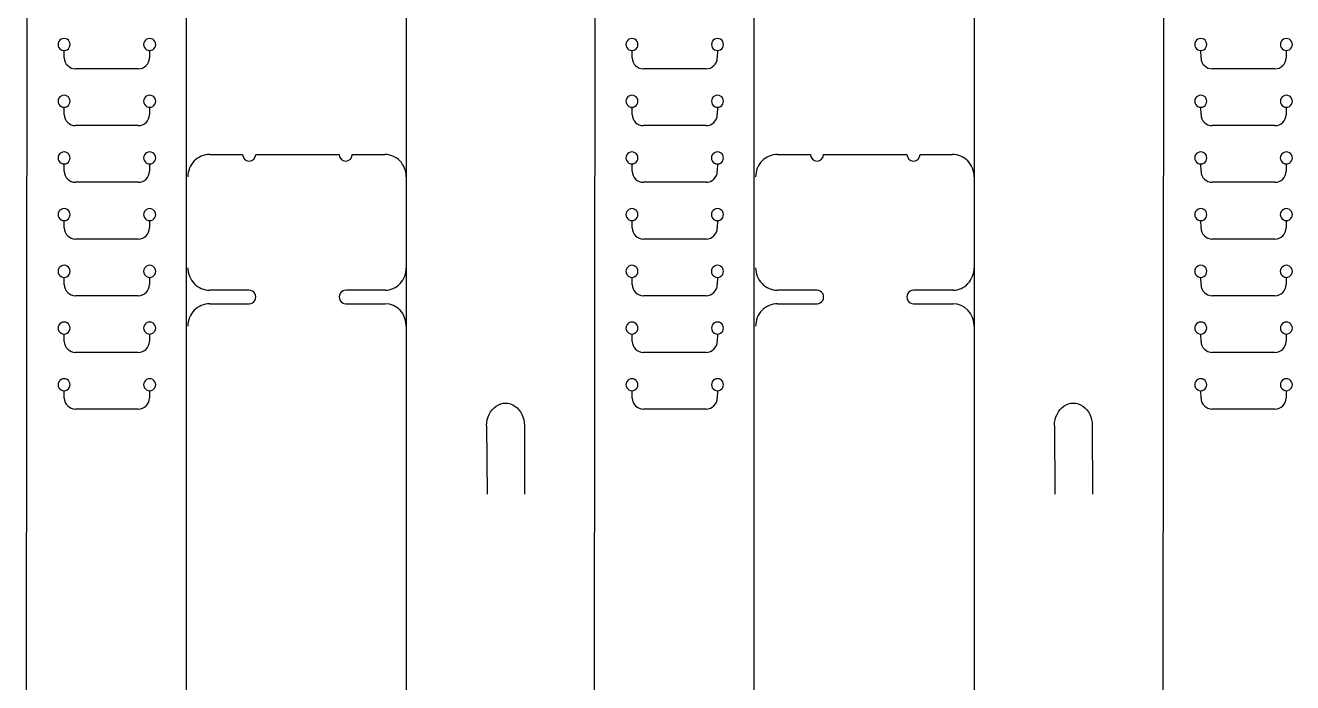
# Model space of a CAD drawing. Extents: x 9 to 642, y 361 to 1089.
# Drawn here: x 36.1 to 204.9, y 907.3 to 994.9 of the extents above; entities that cross this region are included whole.
import ezdxf

# ---------------------------------------------------------------- set-up
doc = ezdxf.new("R2010")
doc.units = 0
doc.layers.add('Layer_1', color=7, linetype='CONTINUOUS')

msp = doc.modelspace()

# ---------------------------------------------------------------- linework, layer by layer
at = {"layer": 'Layer_1', "color": 7}
for p, q in [((57.51322, 731.620413), (57.520099, 1071.235611)), ((133.170311, 731.620413), (133.17719, 1071.235611)), ((36.319989, 1070.334599), (36.055697, 751.059959)), ((111.97708, 1070.334599), (111.712788, 751.059959)), ((187.772802, 1070.334599), (187.50851, 751.059959)), ((86.809956, 1003.283468), (86.809956, 753.097225)), ((162.467047, 1003.283468), (162.467047, 753.097225)), ((60.620942, 977.722336), (65.004664, 977.722336)), ((66.758137, 977.722336), (77.863573, 977.722336)), ((79.616094, 977.723289), (83.934199, 977.723289)), ((136.278033, 977.722336), (140.661755, 977.722336)), ((142.415228, 977.722336), (153.520664, 977.722336)), ((155.273185, 977.723289), (159.59129, 977.723289)), ((65.881414, 959.619624), (60.620942, 959.619624)), ((84.000769, 959.619624), (78.740296, 959.619624)), ((141.538505, 959.619624), (136.278033, 959.619624)), ((159.65786, 959.619624), (154.397387, 959.619624)), ((60.620942, 957.819346), (65.881414, 957.819346)), ((78.740296, 957.819346), (84.000769, 957.819346)), ((136.278033, 957.819346), (141.538505, 957.819346)), ((154.397387, 957.819346), (159.65786, 957.819346))]:
    msp.add_line(p, q, dxfattribs=at)
at = {"layer": 'Layer_1', "color": 1}
for p, q in [((41.219993, 991.563008), (41.219993, 991.563008)), ((41.248065, 990.590717), (41.23272, 991.563114)), ((52.607316, 991.563114), (52.59197, 990.590717)), ((52.619989, 991.563008), (52.619989, 991.563008)), ((116.877084, 991.563008), (116.877084, 991.563008)), ((116.905156, 990.590717), (116.88981, 991.563114)), ((128.264407, 991.563114), (128.249061, 990.590717)), ((128.27708, 991.563008), (128.27708, 991.563008)), ((192.672806, 991.563008), (192.672806, 991.563008)), ((192.700878, 990.590717), (192.685532, 991.563114)), ((204.060129, 991.563114), (204.044783, 990.590717)), ((204.072802, 991.563008), (204.072802, 991.563008)), ((51.0921, 989.114474), (42.747883, 989.114474)), ((126.749191, 989.114474), (118.404973, 989.114474)), ((202.544913, 989.114474), (194.200695, 989.114474)), ((41.219993, 984.006032), (41.219993, 984.006032)), ((41.248065, 983.033741), (41.23272, 984.006138)), ((52.607316, 984.006138), (52.59197, 983.033741)), ((52.619989, 984.006032), (52.619989, 984.006032)), ((116.877084, 984.006032), (116.877084, 984.006032)), ((116.905156, 983.033741), (116.88981, 984.006138)), ((128.264407, 984.006138), (128.249061, 983.033741)), ((128.27708, 984.006032), (128.27708, 984.006032)), ((192.672806, 984.006032), (192.672806, 984.006032)), ((192.700878, 983.033741), (192.685532, 984.006138)), ((204.060129, 984.006138), (204.044783, 983.033741)), ((204.072802, 984.006032), (204.072802, 984.006032)), ((51.0921, 981.557498), (42.747883, 981.557498)), ((126.749191, 981.557498), (118.404973, 981.557498)), ((202.544913, 981.557498), (194.200695, 981.557498)), ((41.219993, 976.449055), (41.219993, 976.449055)), ((41.248065, 975.476765), (41.23272, 976.449161)), ((52.607316, 976.449161), (52.59197, 975.476765)), ((52.619989, 976.449055), (52.619989, 976.449055)), ((116.877084, 976.449055), (116.877084, 976.449055)), ((116.905156, 975.476765), (116.88981, 976.449161)), ((128.264407, 976.449161), (128.249061, 975.476765)), ((128.27708, 976.449055), (128.27708, 976.449055)), ((192.672806, 976.449055), (192.672806, 976.449055)), ((192.700878, 975.476765), (192.685532, 976.449161)), ((204.060129, 976.449161), (204.044783, 975.476765)), ((204.072802, 976.449055), (204.072802, 976.449055)), ((51.0921, 974.000522), (42.747883, 974.000522)), ((126.749191, 974.000522), (118.404973, 974.000522)), ((202.544913, 974.000522), (194.200695, 974.000522)), ((41.219993, 968.892079), (41.219993, 968.892079)), ((41.248065, 967.919788), (41.23272, 968.892185)), ((52.607316, 968.892185), (52.59197, 967.919788)), ((52.619989, 968.892079), (52.619989, 968.892079)), ((116.877084, 968.892079), (116.877084, 968.892079)), ((116.905156, 967.919788), (116.88981, 968.892185)), ((128.264407, 968.892185), (128.249061, 967.919788)), ((128.27708, 968.892079), (128.27708, 968.892079)), ((192.672806, 968.892079), (192.672806, 968.892079)), ((192.700878, 967.919788), (192.685532, 968.892185)), ((204.060129, 968.892185), (204.044783, 967.919788)), ((204.072802, 968.892079), (204.072802, 968.892079)), ((51.0921, 966.443546), (42.747883, 966.443546)), ((126.749191, 966.443546), (118.404973, 966.443546)), ((202.544913, 966.443546), (194.200695, 966.443546)), ((41.219993, 961.335103), (41.219993, 961.335103)), ((41.248065, 960.362786), (41.23272, 961.335182)), ((52.607316, 961.335182), (52.59197, 960.362786)), ((52.619989, 961.335103), (52.619989, 961.335103)), ((116.877084, 961.335103), (116.877084, 961.335103)), ((116.905156, 960.362786), (116.88981, 961.335182)), ((128.264407, 961.335182), (128.249061, 960.362786)), ((128.27708, 961.335103), (128.27708, 961.335103)), ((192.672806, 961.335103), (192.672806, 961.335103)), ((192.700878, 960.362786), (192.685532, 961.335182)), ((204.060129, 961.335182), (204.044783, 960.362786)), ((204.072802, 961.335103), (204.072802, 961.335103)), ((51.0921, 958.886569), (42.747883, 958.886569)), ((126.749191, 958.886569), (118.404973, 958.886569)), ((202.544913, 958.886569), (194.200695, 958.886569)), ((41.219993, 953.7781), (41.219993, 953.7781)), ((41.248065, 952.805809), (41.23272, 953.778206)), ((52.607316, 953.778206), (52.59197, 952.805809)), ((52.619989, 953.7781), (52.619989, 953.7781)), ((116.877084, 953.7781), (116.877084, 953.7781)), ((116.905156, 952.805809), (116.88981, 953.778206)), ((128.264407, 953.778206), (128.249061, 952.805809)), ((128.27708, 953.7781), (128.27708, 953.7781)), ((192.672806, 953.7781), (192.672806, 953.7781)), ((192.700878, 952.805809), (192.685532, 953.778206)), ((204.060129, 953.778206), (204.044783, 952.805809)), ((204.072802, 953.7781), (204.072802, 953.7781)), ((51.0921, 951.329593), (42.747883, 951.329593)), ((126.749191, 951.329593), (118.404973, 951.329593)), ((202.544913, 951.329593), (194.200695, 951.329593)), ((41.219993, 946.221124), (41.219993, 946.221124)), ((41.248065, 945.248833), (41.23272, 946.22123)), ((52.607316, 946.22123), (52.59197, 945.248833)), ((52.619989, 946.221124), (52.619989, 946.221124)), ((116.877084, 946.221124), (116.877084, 946.221124)), ((116.905156, 945.248833), (116.88981, 946.22123)), ((128.264407, 946.22123), (128.249061, 945.248833)), ((128.27708, 946.221124), (128.27708, 946.221124)), ((192.672806, 946.221124), (192.672806, 946.221124)), ((192.700878, 945.248833), (192.685532, 946.22123)), ((204.060129, 946.22123), (204.044783, 945.248833)), ((204.072802, 946.221124), (204.072802, 946.221124)), ((51.0921, 943.77259), (42.747883, 943.77259)), ((126.749191, 943.77259), (118.404973, 943.77259)), ((202.544913, 943.77259), (194.200695, 943.77259)), ((97.520474, 941.571178), (97.567226, 932.446466)), ((102.550177, 941.570781), (102.573725, 932.44546)), ((173.177565, 941.571178), (173.224317, 932.446466)), ((178.207268, 941.570781), (178.230816, 932.44546))]:
    msp.add_line(p, q, dxfattribs=at)
for points in [[(41.219993, 993.163023), (40.934178, 993.163023), (40.670074, 993.010542), (40.527166, 992.763019)], [(41.91282, 992.763019), (41.769912, 993.010542), (41.505808, 993.163023), (41.219993, 993.163023)], [(52.619989, 993.163023), (52.334174, 993.163023), (52.07007, 993.010542), (51.927163, 992.763019)], [(53.312816, 992.763019), (53.169909, 993.010542), (52.905804, 993.163023), (52.619989, 993.163023)], [(116.877084, 993.163023), (116.591269, 993.163023), (116.327165, 993.010542), (116.184257, 992.763019)], [(117.569911, 992.763019), (117.427003, 993.010542), (117.162899, 993.163023), (116.877084, 993.163023)], [(128.27708, 993.163023), (127.991265, 993.163023), (127.727161, 993.010542), (127.584254, 992.763019)], [(128.969907, 992.763019), (128.826999, 993.010542), (128.562895, 993.163023), (128.27708, 993.163023)], [(192.672806, 993.163023), (192.386991, 993.163023), (192.122887, 993.010542), (191.979979, 992.763019)], [(193.365633, 992.763019), (193.222725, 993.010542), (192.958621, 993.163023), (192.672806, 993.163023)], [(204.072802, 993.163023), (203.786987, 993.163023), (203.522883, 993.010542), (203.379975, 992.763019)], [(204.765629, 992.763019), (204.622721, 993.010542), (204.358617, 993.163023), (204.072802, 993.163023)], [(40.527166, 992.763019), (40.384259, 992.515496), (40.384259, 992.210535), (40.527166, 991.963012)], [(40.527166, 991.963012), (40.670074, 991.715488), (40.934178, 991.563008), (41.219993, 991.563008)], [(41.219993, 991.563008), (41.505808, 991.563008), (41.769912, 991.715488), (41.91282, 991.963012)], [(41.91282, 991.963012), (42.055727, 992.210535), (42.055727, 992.515496), (41.91282, 992.763019)], [(51.927163, 992.763019), (51.784255, 992.515496), (51.784255, 992.210535), (51.927163, 991.963012)], [(51.927163, 991.963012), (52.07007, 991.715488), (52.334174, 991.563008), (52.619989, 991.563008)], [(52.619989, 991.563008), (52.905804, 991.563008), (53.169909, 991.715488), (53.312816, 991.963012)], [(53.312816, 991.963012), (53.455724, 992.210535), (53.455724, 992.515496), (53.312816, 992.763019)], [(116.184257, 992.763019), (116.04135, 992.515496), (116.04135, 992.210535), (116.184257, 991.963012)], [(116.184257, 991.963012), (116.327165, 991.715488), (116.591269, 991.563008), (116.877084, 991.563008)], [(116.877084, 991.563008), (117.162899, 991.563008), (117.427003, 991.715488), (117.569911, 991.963012)], [(117.569911, 991.963012), (117.712818, 992.210535), (117.712818, 992.515496), (117.569911, 992.763019)], [(127.584254, 992.763019), (127.441346, 992.515496), (127.441346, 992.210535), (127.584254, 991.963012)], [(127.584254, 991.963012), (127.727161, 991.715488), (127.991265, 991.563008), (128.27708, 991.563008)], [(128.27708, 991.563008), (128.562895, 991.563008), (128.826999, 991.715488), (128.969907, 991.963012)], [(128.969907, 991.963012), (129.112815, 992.210535), (129.112815, 992.515496), (128.969907, 992.763019)], [(191.979979, 992.763019), (191.837072, 992.515496), (191.837072, 992.210535), (191.979979, 991.963012)], [(191.979979, 991.963012), (192.122887, 991.715488), (192.386991, 991.563008), (192.672806, 991.563008)], [(192.672806, 991.563008), (192.958621, 991.563008), (193.222725, 991.715488), (193.365633, 991.963012)], [(193.365633, 991.963012), (193.50854, 992.210535), (193.50854, 992.515496), (193.365633, 992.763019)], [(203.379975, 992.763019), (203.237068, 992.515496), (203.237068, 992.210535), (203.379975, 991.963012)], [(203.379975, 991.963012), (203.522883, 991.715488), (203.786987, 991.563008), (204.072802, 991.563008)], [(204.072802, 991.563008), (204.358617, 991.563008), (204.622721, 991.715488), (204.765629, 991.963012)], [(204.765629, 991.963012), (204.908536, 992.210535), (204.908536, 992.515496), (204.765629, 992.763019)], [(41.248065, 990.590717), (41.261039, 989.771654), (41.928716, 989.114471), (42.747883, 989.114474)], [(51.0921, 989.114474), (51.911266, 989.114471), (52.578943, 989.771654), (52.591917, 990.590717)], [(116.905156, 990.590717), (116.91813, 989.771654), (117.585807, 989.114471), (118.404973, 989.114474)], [(126.749191, 989.114474), (127.568357, 989.114471), (128.236034, 989.771654), (128.249008, 990.590717)], [(192.700878, 990.590717), (192.713852, 989.771654), (193.381529, 989.114471), (194.200695, 989.114474)], [(202.544913, 989.114474), (203.364079, 989.114471), (204.031756, 989.771654), (204.04473, 990.590717)], [(40.527166, 985.206043), (40.384259, 984.95852), (40.384259, 984.653559), (40.527166, 984.406035)], [(41.219993, 985.606046), (40.934178, 985.606046), (40.670074, 985.453566), (40.527166, 985.206043)], [(41.91282, 985.206043), (41.769912, 985.453566), (41.505808, 985.606046), (41.219993, 985.606046)], [(41.91282, 984.406035), (42.055727, 984.653559), (42.055727, 984.95852), (41.91282, 985.206043)], [(51.927163, 985.206043), (51.784255, 984.95852), (51.784255, 984.653559), (51.927163, 984.406035)], [(52.619989, 985.606046), (52.334174, 985.606046), (52.07007, 985.453566), (51.927163, 985.206043)], [(53.312816, 985.206043), (53.169909, 985.453566), (52.905804, 985.606046), (52.619989, 985.606046)], [(53.312816, 984.406035), (53.455724, 984.653559), (53.455724, 984.95852), (53.312816, 985.206043)], [(116.184257, 985.206043), (116.04135, 984.95852), (116.04135, 984.653559), (116.184257, 984.406035)], [(116.877084, 985.606046), (116.591269, 985.606046), (116.327165, 985.453566), (116.184257, 985.206043)], [(117.569911, 985.206043), (117.427003, 985.453566), (117.162899, 985.606046), (116.877084, 985.606046)], [(117.569911, 984.406035), (117.712818, 984.653559), (117.712818, 984.95852), (117.569911, 985.206043)], [(127.584254, 985.206043), (127.441346, 984.95852), (127.441346, 984.653559), (127.584254, 984.406035)], [(128.27708, 985.606046), (127.991265, 985.606046), (127.727161, 985.453566), (127.584254, 985.206043)], [(128.969907, 985.206043), (128.826999, 985.453566), (128.562895, 985.606046), (128.27708, 985.606046)], [(128.969907, 984.406035), (129.112815, 984.653559), (129.112815, 984.95852), (128.969907, 985.206043)], [(191.979979, 985.206043), (191.837072, 984.95852), (191.837072, 984.653559), (191.979979, 984.406035)], [(192.672806, 985.606046), (192.386991, 985.606046), (192.122887, 985.453566), (191.979979, 985.206043)], [(193.365633, 985.206043), (193.222725, 985.453566), (192.958621, 985.606046), (192.672806, 985.606046)], [(193.365633, 984.406035), (193.50854, 984.653559), (193.50854, 984.95852), (193.365633, 985.206043)], [(203.379975, 985.206043), (203.237068, 984.95852), (203.237068, 984.653559), (203.379975, 984.406035)], [(204.072802, 985.606046), (203.786987, 985.606046), (203.522883, 985.453566), (203.379975, 985.206043)], [(204.765629, 985.206043), (204.622721, 985.453566), (204.358617, 985.606046), (204.072802, 985.606046)], [(204.765629, 984.406035), (204.908536, 984.653559), (204.908536, 984.95852), (204.765629, 985.206043)], [(40.527166, 984.406035), (40.670074, 984.158512), (40.934178, 984.006032), (41.219993, 984.006032)], [(41.219993, 984.006032), (41.505808, 984.006032), (41.769912, 984.158512), (41.91282, 984.406035)], [(41.248065, 983.033741), (41.261039, 982.214677), (41.928716, 981.557495), (42.747883, 981.557498)], [(51.0921, 981.557498), (51.911266, 981.557495), (52.578943, 982.214677), (52.591917, 983.033741)], [(51.927163, 984.406035), (52.07007, 984.158512), (52.334174, 984.006032), (52.619989, 984.006032)], [(52.619989, 984.006032), (52.905804, 984.006032), (53.169909, 984.158512), (53.312816, 984.406035)], [(116.184257, 984.406035), (116.327165, 984.158512), (116.591269, 984.006032), (116.877084, 984.006032)], [(116.877084, 984.006032), (117.162899, 984.006032), (117.427003, 984.158512), (117.569911, 984.406035)], [(116.905156, 983.033741), (116.91813, 982.214677), (117.585807, 981.557495), (118.404973, 981.557498)], [(126.749191, 981.557498), (127.568357, 981.557495), (128.236034, 982.214677), (128.249008, 983.033741)], [(127.584254, 984.406035), (127.727161, 984.158512), (127.991265, 984.006032), (128.27708, 984.006032)], [(128.27708, 984.006032), (128.562895, 984.006032), (128.826999, 984.158512), (128.969907, 984.406035)], [(191.979979, 984.406035), (192.122887, 984.158512), (192.386991, 984.006032), (192.672806, 984.006032)], [(192.672806, 984.006032), (192.958621, 984.006032), (193.222725, 984.158512), (193.365633, 984.406035)], [(192.700878, 983.033741), (192.713852, 982.214677), (193.381529, 981.557495), (194.200695, 981.557498)], [(202.544913, 981.557498), (203.364079, 981.557495), (204.031756, 982.214677), (204.04473, 983.033741)], [(203.379975, 984.406035), (203.522883, 984.158512), (203.786987, 984.006032), (204.072802, 984.006032)], [(204.072802, 984.006032), (204.358617, 984.006032), (204.622721, 984.158512), (204.765629, 984.406035)], [(41.219993, 978.049044), (40.933408, 978.050209), (40.668092, 977.897987), (40.524462, 977.649989)], [(41.915524, 977.649989), (41.771894, 977.897987), (41.506578, 978.050209), (41.219993, 978.049044)], [(52.619989, 978.049044), (52.333404, 978.050209), (52.068088, 977.897987), (51.924458, 977.649989)], [(53.315521, 977.649989), (53.171891, 977.897987), (52.906575, 978.050209), (52.619989, 978.049044)], [(116.877084, 978.049044), (116.590499, 978.050209), (116.325183, 977.897987), (116.181553, 977.649989)], [(117.572615, 977.649989), (117.428985, 977.897987), (117.163669, 978.050209), (116.877084, 978.049044)], [(128.27708, 978.049044), (127.990495, 978.050209), (127.725179, 977.897987), (127.581549, 977.649989)], [(128.972612, 977.649989), (128.828981, 977.897987), (128.563666, 978.050209), (128.27708, 978.049044)], [(192.672806, 978.049044), (192.386221, 978.050209), (192.120905, 977.897987), (191.977275, 977.649989)], [(193.368337, 977.649989), (193.224707, 977.897987), (192.959391, 978.050209), (192.672806, 978.049044)], [(204.072802, 978.049044), (203.786217, 978.050209), (203.520901, 977.897987), (203.377271, 977.649989)], [(204.768334, 977.649989), (204.624703, 977.897987), (204.359388, 978.050209), (204.072802, 978.049044)], [(40.524462, 977.649989), (40.380832, 977.401991), (40.380832, 977.096108), (40.524462, 976.84811)], [(40.524462, 976.84811), (40.668092, 976.600113), (40.933408, 976.44789), (41.219993, 976.449055)], [(41.219993, 976.449055), (41.506578, 976.44789), (41.771894, 976.600113), (41.915524, 976.84811)], [(41.915524, 976.84811), (42.059155, 977.096108), (42.059155, 977.401991), (41.915524, 977.649989)], [(51.924458, 977.649989), (51.780828, 977.401991), (51.780828, 977.096108), (51.924458, 976.84811)], [(51.924458, 976.84811), (52.068088, 976.600113), (52.333404, 976.44789), (52.619989, 976.449055)], [(52.619989, 976.449055), (52.906575, 976.44789), (53.171891, 976.600113), (53.315521, 976.84811)], [(53.315521, 976.84811), (53.459151, 977.096108), (53.459151, 977.401991), (53.315521, 977.649989)], [(116.181553, 977.649989), (116.037922, 977.401991), (116.037922, 977.096108), (116.181553, 976.84811)], [(116.181553, 976.84811), (116.325183, 976.600113), (116.590499, 976.44789), (116.877084, 976.449055)], [(116.877084, 976.449055), (117.163669, 976.44789), (117.428985, 976.600113), (117.572615, 976.84811)], [(117.572615, 976.84811), (117.716246, 977.096108), (117.716246, 977.401991), (117.572615, 977.649989)], [(127.581549, 977.649989), (127.437919, 977.401991), (127.437919, 977.096108), (127.581549, 976.84811)], [(127.581549, 976.84811), (127.725179, 976.600113), (127.990495, 976.44789), (128.27708, 976.449055)], [(128.27708, 976.449055), (128.563666, 976.44789), (128.828981, 976.600113), (128.972612, 976.84811)], [(128.972612, 976.84811), (129.116242, 977.096108), (129.116242, 977.401991), (128.972612, 977.649989)], [(191.977275, 977.649989), (191.833644, 977.401991), (191.833644, 977.096108), (191.977275, 976.84811)], [(191.977275, 976.84811), (192.120905, 976.600113), (192.386221, 976.44789), (192.672806, 976.449055)], [(192.672806, 976.449055), (192.959391, 976.44789), (193.224707, 976.600113), (193.368337, 976.84811)], [(193.368337, 976.84811), (193.511967, 977.096108), (193.511967, 977.401991), (193.368337, 977.649989)], [(203.377271, 977.649989), (203.233641, 977.401991), (203.233641, 977.096108), (203.377271, 976.84811)], [(203.377271, 976.84811), (203.520901, 976.600113), (203.786217, 976.44789), (204.072802, 976.449055)], [(204.072802, 976.449055), (204.359388, 976.44789), (204.624703, 976.600113), (204.768334, 976.84811)], [(204.768334, 976.84811), (204.911964, 977.096108), (204.911964, 977.401991), (204.768334, 977.649989)], [(41.248065, 975.476765), (41.261039, 974.657701), (41.928716, 974.000519), (42.747883, 974.000522)], [(51.0921, 974.000522), (51.911266, 974.000519), (52.578943, 974.657701), (52.591917, 975.476765)], [(116.905156, 975.476765), (116.91813, 974.657701), (117.585807, 974.000519), (118.404973, 974.000522)], [(126.749191, 974.000522), (127.568357, 974.000519), (128.236034, 974.657701), (128.249008, 975.476765)], [(192.700878, 975.476765), (192.713852, 974.657701), (193.381529, 974.000519), (194.200695, 974.000522)], [(202.544913, 974.000522), (203.364079, 974.000519), (204.031756, 974.657701), (204.04473, 975.476765)], [(40.52463, 970.092954), (40.381045, 969.844986), (40.381045, 969.539161), (40.52463, 969.291193)], [(41.219993, 970.492068), (40.933456, 970.493161), (40.668215, 970.340922), (40.52463, 970.092954)], [(40.52463, 969.291193), (40.668215, 969.043225), (40.933456, 968.890986), (41.219993, 968.892079)], [(41.915356, 970.092954), (41.771771, 970.340922), (41.50653, 970.493161), (41.219993, 970.492068)], [(41.219993, 968.892079), (41.50653, 968.890986), (41.771771, 969.043225), (41.915356, 969.291193)], [(41.915356, 969.291193), (42.058941, 969.539161), (42.058941, 969.844986), (41.915356, 970.092954)], [(51.924626, 970.092954), (51.781041, 969.844986), (51.781041, 969.539161), (51.924626, 969.291193)], [(52.619989, 970.492068), (52.333452, 970.493161), (52.068212, 970.340922), (51.924626, 970.092954)], [(51.924626, 969.291193), (52.068212, 969.043225), (52.333452, 968.890986), (52.619989, 968.892079)], [(53.315352, 970.092954), (53.171767, 970.340922), (52.906527, 970.493161), (52.619989, 970.492068)], [(52.619989, 968.892079), (52.906527, 968.890986), (53.171767, 969.043225), (53.315352, 969.291193)], [(53.315352, 969.291193), (53.458937, 969.539161), (53.458937, 969.844986), (53.315352, 970.092954)], [(116.181721, 970.092954), (116.038136, 969.844986), (116.038136, 969.539161), (116.181721, 969.291193)], [(116.877084, 970.492068), (116.590547, 970.493161), (116.325306, 970.340922), (116.181721, 970.092954)], [(116.181721, 969.291193), (116.325306, 969.043225), (116.590547, 968.890986), (116.877084, 968.892079)], [(117.572447, 970.092954), (117.428862, 970.340922), (117.163621, 970.493161), (116.877084, 970.492068)], [(116.877084, 968.892079), (117.163621, 968.890986), (117.428862, 969.043225), (117.572447, 969.291193)], [(117.572447, 969.291193), (117.716032, 969.539161), (117.716032, 969.844986), (117.572447, 970.092954)], [(127.581717, 970.092954), (127.438132, 969.844986), (127.438132, 969.539161), (127.581717, 969.291193)], [(128.27708, 970.492068), (127.990543, 970.493161), (127.725303, 970.340922), (127.581717, 970.092954)], [(127.581717, 969.291193), (127.725303, 969.043225), (127.990543, 968.890986), (128.27708, 968.892079)], [(128.972443, 970.092954), (128.828858, 970.340922), (128.563618, 970.493161), (128.27708, 970.492068)], [(128.27708, 968.892079), (128.563618, 968.890986), (128.828858, 969.043225), (128.972443, 969.291193)], [(128.972443, 969.291193), (129.116028, 969.539161), (129.116028, 969.844986), (128.972443, 970.092954)], [(191.977443, 970.092954), (191.833858, 969.844986), (191.833858, 969.539161), (191.977443, 969.291193)], [(192.672806, 970.492068), (192.386269, 970.493161), (192.121028, 970.340922), (191.977443, 970.092954)], [(191.977443, 969.291193), (192.121028, 969.043225), (192.386269, 968.890986), (192.672806, 968.892079)], [(193.368169, 970.092954), (193.224584, 970.340922), (192.959343, 970.493161), (192.672806, 970.492068)], [(192.672806, 968.892079), (192.959343, 968.890986), (193.224584, 969.043225), (193.368169, 969.291193)], [(193.368169, 969.291193), (193.511754, 969.539161), (193.511754, 969.844986), (193.368169, 970.092954)], [(203.377439, 970.092954), (203.233854, 969.844986), (203.233854, 969.539161), (203.377439, 969.291193)], [(204.072802, 970.492068), (203.786265, 970.493161), (203.521024, 970.340922), (203.377439, 970.092954)], [(203.377439, 969.291193), (203.521024, 969.043225), (203.786265, 968.890986), (204.072802, 968.892079)], [(204.768165, 970.092954), (204.62458, 970.340922), (204.35934, 970.493161), (204.072802, 970.492068)], [(204.072802, 968.892079), (204.35934, 968.890986), (204.62458, 969.043225), (204.768165, 969.291193)], [(204.768165, 969.291193), (204.91175, 969.539161), (204.91175, 969.844986), (204.768165, 970.092954)], [(41.248065, 967.919788), (41.261039, 967.100725), (41.928716, 966.443543), (42.747883, 966.443546)], [(51.0921, 966.443546), (51.911266, 966.443543), (52.578943, 967.100725), (52.591917, 967.919788)], [(116.905156, 967.919788), (116.91813, 967.100725), (117.585807, 966.443543), (118.404973, 966.443546)], [(126.749191, 966.443546), (127.568357, 966.443543), (128.236034, 967.100725), (128.249008, 967.919788)], [(192.700878, 967.919788), (192.713852, 967.100725), (193.381529, 966.443543), (194.200695, 966.443546)], [(202.544913, 966.443546), (203.364079, 966.443543), (204.031756, 967.100725), (204.04473, 967.919788)], [(40.52463, 962.535978), (40.381045, 962.28801), (40.381045, 961.982185), (40.52463, 961.734216)], [(41.219993, 962.935091), (40.933456, 962.936184), (40.668215, 962.783946), (40.52463, 962.535978)], [(41.915356, 962.535978), (41.771771, 962.783946), (41.50653, 962.936184), (41.219993, 962.935091)], [(41.915356, 961.734216), (42.058941, 961.982185), (42.058941, 962.28801), (41.915356, 962.535978)], [(51.924626, 962.535978), (51.781041, 962.28801), (51.781041, 961.982185), (51.924626, 961.734216)], [(52.619989, 962.935091), (52.333452, 962.936184), (52.068212, 962.783946), (51.924626, 962.535978)], [(53.315352, 962.535978), (53.171767, 962.783946), (52.906527, 962.936184), (52.619989, 962.935091)], [(53.315352, 961.734216), (53.458937, 961.982185), (53.458937, 962.28801), (53.315352, 962.535978)], [(116.181721, 962.535978), (116.038136, 962.28801), (116.038136, 961.982185), (116.181721, 961.734216)], [(116.877084, 962.935091), (116.590547, 962.936184), (116.325306, 962.783946), (116.181721, 962.535978)], [(117.572447, 962.535978), (117.428862, 962.783946), (117.163621, 962.936184), (116.877084, 962.935091)], [(117.572447, 961.734216), (117.716032, 961.982185), (117.716032, 962.28801), (117.572447, 962.535978)], [(127.581717, 962.535978), (127.438132, 962.28801), (127.438132, 961.982185), (127.581717, 961.734216)], [(128.27708, 962.935091), (127.990543, 962.936184), (127.725303, 962.783946), (127.581717, 962.535978)], [(128.972443, 962.535978), (128.828858, 962.783946), (128.563618, 962.936184), (128.27708, 962.935091)], [(128.972443, 961.734216), (129.116028, 961.982185), (129.116028, 962.28801), (128.972443, 962.535978)], [(191.977443, 962.535978), (191.833858, 962.28801), (191.833858, 961.982185), (191.977443, 961.734216)], [(192.672806, 962.935091), (192.386269, 962.936184), (192.121028, 962.783946), (191.977443, 962.535978)], [(193.368169, 962.535978), (193.224584, 962.783946), (192.959343, 962.936184), (192.672806, 962.935091)], [(193.368169, 961.734216), (193.511754, 961.982185), (193.511754, 962.28801), (193.368169, 962.535978)], [(203.377439, 962.535978), (203.233854, 962.28801), (203.233854, 961.982185), (203.377439, 961.734216)], [(204.072802, 962.935091), (203.786265, 962.936184), (203.521024, 962.783946), (203.377439, 962.535978)], [(204.768165, 962.535978), (204.62458, 962.783946), (204.35934, 962.936184), (204.072802, 962.935091)], [(204.768165, 961.734216), (204.91175, 961.982185), (204.91175, 962.28801), (204.768165, 962.535978)], [(40.52463, 961.734216), (40.668215, 961.486248), (40.933456, 961.33401), (41.219993, 961.335103)], [(41.219993, 961.335103), (41.50653, 961.33401), (41.771771, 961.486248), (41.915356, 961.734216)], [(51.924626, 961.734216), (52.068212, 961.486248), (52.333452, 961.33401), (52.619989, 961.335103)], [(52.619989, 961.335103), (52.906527, 961.33401), (53.171767, 961.486248), (53.315352, 961.734216)], [(116.181721, 961.734216), (116.325306, 961.486248), (116.590547, 961.33401), (116.877084, 961.335103)], [(116.877084, 961.335103), (117.163621, 961.33401), (117.428862, 961.486248), (117.572447, 961.734216)], [(127.581717, 961.734216), (127.725303, 961.486248), (127.990543, 961.33401), (128.27708, 961.335103)], [(128.27708, 961.335103), (128.563618, 961.33401), (128.828858, 961.486248), (128.972443, 961.734216)], [(191.977443, 961.734216), (192.121028, 961.486248), (192.386269, 961.33401), (192.672806, 961.335103)], [(192.672806, 961.335103), (192.959343, 961.33401), (193.224584, 961.486248), (193.368169, 961.734216)], [(203.377439, 961.734216), (203.521024, 961.486248), (203.786265, 961.33401), (204.072802, 961.335103)], [(204.072802, 961.335103), (204.35934, 961.33401), (204.62458, 961.486248), (204.768165, 961.734216)], [(41.248065, 960.362786), (41.261054, 959.543733), (41.928726, 958.886566), (42.747883, 958.886569)], [(51.0921, 958.886569), (51.911256, 958.886566), (52.578929, 959.543733), (52.591917, 960.362786)], [(116.905156, 960.362786), (116.918145, 959.543733), (117.585817, 958.886566), (118.404973, 958.886569)], [(126.749191, 958.886569), (127.568347, 958.886566), (128.23602, 959.543733), (128.249008, 960.362786)], [(192.700878, 960.362786), (192.713867, 959.543733), (193.381539, 958.886566), (194.200695, 958.886569)], [(202.544913, 958.886569), (203.364069, 958.886566), (204.031742, 959.543733), (204.04473, 960.362786)], [(40.527166, 954.978111), (40.384259, 954.730588), (40.384259, 954.425627), (40.527166, 954.178104)], [(41.219993, 955.378115), (40.934178, 955.378115), (40.670074, 955.225634), (40.527166, 954.978111)], [(40.527166, 954.178104), (40.670074, 953.930581), (40.934178, 953.7781), (41.219993, 953.7781)], [(41.91282, 954.978111), (41.769912, 955.225634), (41.505808, 955.378115), (41.219993, 955.378115)], [(41.219993, 953.7781), (41.505808, 953.7781), (41.769912, 953.930581), (41.91282, 954.178104)], [(41.91282, 954.178104), (42.055727, 954.425627), (42.055727, 954.730588), (41.91282, 954.978111)], [(51.927163, 954.978111), (51.784255, 954.730588), (51.784255, 954.425627), (51.927163, 954.178104)], [(52.619989, 955.378115), (52.334174, 955.378115), (52.07007, 955.225634), (51.927163, 954.978111)], [(51.927163, 954.178104), (52.07007, 953.930581), (52.334174, 953.7781), (52.619989, 953.7781)], [(53.312816, 954.978111), (53.169909, 955.225634), (52.905804, 955.378115), (52.619989, 955.378115)], [(52.619989, 953.7781), (52.905804, 953.7781), (53.169909, 953.930581), (53.312816, 954.178104)], [(53.312816, 954.178104), (53.455724, 954.425627), (53.455724, 954.730588), (53.312816, 954.978111)], [(116.184257, 954.978111), (116.04135, 954.730588), (116.04135, 954.425627), (116.184257, 954.178104)], [(116.877084, 955.378115), (116.591269, 955.378115), (116.327165, 955.225634), (116.184257, 954.978111)], [(116.184257, 954.178104), (116.327165, 953.930581), (116.591269, 953.7781), (116.877084, 953.7781)], [(117.569911, 954.978111), (117.427003, 955.225634), (117.162899, 955.378115), (116.877084, 955.378115)], [(116.877084, 953.7781), (117.162899, 953.7781), (117.427003, 953.930581), (117.569911, 954.178104)], [(117.569911, 954.178104), (117.712818, 954.425627), (117.712818, 954.730588), (117.569911, 954.978111)], [(127.584254, 954.978111), (127.441346, 954.730588), (127.441346, 954.425627), (127.584254, 954.178104)], [(128.27708, 955.378115), (127.991265, 955.378115), (127.727161, 955.225634), (127.584254, 954.978111)], [(127.584254, 954.178104), (127.727161, 953.930581), (127.991265, 953.7781), (128.27708, 953.7781)], [(128.969907, 954.978111), (128.826999, 955.225634), (128.562895, 955.378115), (128.27708, 955.378115)], [(128.27708, 953.7781), (128.562895, 953.7781), (128.826999, 953.930581), (128.969907, 954.178104)], [(128.969907, 954.178104), (129.112815, 954.425627), (129.112815, 954.730588), (128.969907, 954.978111)], [(191.979979, 954.978111), (191.837072, 954.730588), (191.837072, 954.425627), (191.979979, 954.178104)], [(192.672806, 955.378115), (192.386991, 955.378115), (192.122887, 955.225634), (191.979979, 954.978111)], [(191.979979, 954.178104), (192.122887, 953.930581), (192.386991, 953.7781), (192.672806, 953.7781)], [(193.365633, 954.978111), (193.222725, 955.225634), (192.958621, 955.378115), (192.672806, 955.378115)], [(192.672806, 953.7781), (192.958621, 953.7781), (193.222725, 953.930581), (193.365633, 954.178104)], [(193.365633, 954.178104), (193.50854, 954.425627), (193.50854, 954.730588), (193.365633, 954.978111)], [(203.379975, 954.978111), (203.237068, 954.730588), (203.237068, 954.425627), (203.379975, 954.178104)], [(204.072802, 955.378115), (203.786987, 955.378115), (203.522883, 955.225634), (203.379975, 954.978111)], [(203.379975, 954.178104), (203.522883, 953.930581), (203.786987, 953.7781), (204.072802, 953.7781)], [(204.765629, 954.978111), (204.622721, 955.225634), (204.358617, 955.378115), (204.072802, 955.378115)], [(204.072802, 953.7781), (204.358617, 953.7781), (204.622721, 953.930581), (204.765629, 954.178104)], [(204.765629, 954.178104), (204.908536, 954.425627), (204.908536, 954.730588), (204.765629, 954.978111)], [(41.248065, 952.805809), (41.261054, 951.986756), (41.928726, 951.32959), (42.747883, 951.329593)], [(51.0921, 951.329593), (51.911256, 951.32959), (52.578929, 951.986756), (52.591917, 952.805809)], [(116.905156, 952.805809), (116.918145, 951.986756), (117.585817, 951.32959), (118.404973, 951.329593)], [(126.749191, 951.329593), (127.568347, 951.32959), (128.23602, 951.986756), (128.249008, 952.805809)], [(192.700878, 952.805809), (192.713867, 951.986756), (193.381539, 951.32959), (194.200695, 951.329593)], [(202.544913, 951.329593), (203.364069, 951.32959), (204.031742, 951.986756), (204.04473, 952.805809)], [(40.527166, 947.421135), (40.384259, 947.173612), (40.384259, 946.868651), (40.527166, 946.621128)], [(41.219993, 947.821139), (40.934178, 947.821139), (40.670074, 947.668658), (40.527166, 947.421135)], [(41.91282, 947.421135), (41.769912, 947.668658), (41.505808, 947.821139), (41.219993, 947.821139)], [(41.91282, 946.621128), (42.055727, 946.868651), (42.055727, 947.173612), (41.91282, 947.421135)], [(51.927163, 947.421135), (51.784255, 947.173612), (51.784255, 946.868651), (51.927163, 946.621128)], [(52.619989, 947.821139), (52.334174, 947.821139), (52.07007, 947.668658), (51.927163, 947.421135)], [(53.312816, 947.421135), (53.169909, 947.668658), (52.905804, 947.821139), (52.619989, 947.821139)], [(53.312816, 946.621128), (53.455724, 946.868651), (53.455724, 947.173612), (53.312816, 947.421135)], [(116.184257, 947.421135), (116.04135, 947.173612), (116.04135, 946.868651), (116.184257, 946.621128)], [(116.877084, 947.821139), (116.591269, 947.821139), (116.327165, 947.668658), (116.184257, 947.421135)], [(117.569911, 947.421135), (117.427003, 947.668658), (117.162899, 947.821139), (116.877084, 947.821139)], [(117.569911, 946.621128), (117.712818, 946.868651), (117.712818, 947.173612), (117.569911, 947.421135)], [(127.584254, 947.421135), (127.441346, 947.173612), (127.441346, 946.868651), (127.584254, 946.621128)], [(128.27708, 947.821139), (127.991265, 947.821139), (127.727161, 947.668658), (127.584254, 947.421135)], [(128.969907, 947.421135), (128.826999, 947.668658), (128.562895, 947.821139), (128.27708, 947.821139)], [(128.969907, 946.621128), (129.112815, 946.868651), (129.112815, 947.173612), (128.969907, 947.421135)], [(191.979979, 947.421135), (191.837072, 947.173612), (191.837072, 946.868651), (191.979979, 946.621128)], [(192.672806, 947.821139), (192.386991, 947.821139), (192.122887, 947.668658), (191.979979, 947.421135)], [(193.365633, 947.421135), (193.222725, 947.668658), (192.958621, 947.821139), (192.672806, 947.821139)], [(193.365633, 946.621128), (193.50854, 946.868651), (193.50854, 947.173612), (193.365633, 947.421135)], [(203.379975, 947.421135), (203.237068, 947.173612), (203.237068, 946.868651), (203.379975, 946.621128)], [(204.072802, 947.821139), (203.786987, 947.821139), (203.522883, 947.668658), (203.379975, 947.421135)], [(204.765629, 947.421135), (204.622721, 947.668658), (204.358617, 947.821139), (204.072802, 947.821139)], [(204.765629, 946.621128), (204.908536, 946.868651), (204.908536, 947.173612), (204.765629, 947.421135)], [(40.527166, 946.621128), (40.670074, 946.373605), (40.934178, 946.221124), (41.219993, 946.221124)], [(41.219993, 946.221124), (41.505808, 946.221124), (41.769912, 946.373605), (41.91282, 946.621128)], [(51.927163, 946.621128), (52.07007, 946.373605), (52.334174, 946.221124), (52.619989, 946.221124)], [(52.619989, 946.221124), (52.905804, 946.221124), (53.169909, 946.373605), (53.312816, 946.621128)], [(116.184257, 946.621128), (116.327165, 946.373605), (116.591269, 946.221124), (116.877084, 946.221124)], [(116.877084, 946.221124), (117.162899, 946.221124), (117.427003, 946.373605), (117.569911, 946.621128)], [(127.584254, 946.621128), (127.727161, 946.373605), (127.991265, 946.221124), (128.27708, 946.221124)], [(128.27708, 946.221124), (128.562895, 946.221124), (128.826999, 946.373605), (128.969907, 946.621128)], [(191.979979, 946.621128), (192.122887, 946.373605), (192.386991, 946.221124), (192.672806, 946.221124)], [(192.672806, 946.221124), (192.958621, 946.221124), (193.222725, 946.373605), (193.365633, 946.621128)], [(203.379975, 946.621128), (203.522883, 946.373605), (203.786987, 946.221124), (204.072802, 946.221124)], [(204.072802, 946.221124), (204.358617, 946.221124), (204.622721, 946.373605), (204.765629, 946.621128)], [(41.248065, 945.248833), (41.261039, 944.42977), (41.928716, 943.772588), (42.747883, 943.77259)], [(51.0921, 943.77259), (51.911266, 943.772588), (52.578943, 944.42977), (52.591917, 945.248833)], [(97.520474, 941.572501), (97.520474, 942.645413), (97.99982, 943.63678), (98.777933, 944.173223)], [(98.777933, 944.173223), (99.556073, 944.709692), (100.514764, 944.709692), (101.292877, 944.173223)], [(101.292877, 944.173223), (102.071017, 943.63678), (102.550177, 942.64536), (102.550177, 941.572448)], [(116.905156, 945.248833), (116.91813, 944.42977), (117.585807, 943.772588), (118.404973, 943.77259)], [(126.749191, 943.77259), (127.568357, 943.772588), (128.236034, 944.42977), (128.249008, 945.248833)], [(173.177565, 941.572501), (173.177565, 942.645413), (173.656911, 943.63678), (174.435024, 944.173223)], [(174.435024, 944.173223), (175.213163, 944.709692), (176.171855, 944.709692), (176.949968, 944.173223)], [(176.949968, 944.173223), (177.728107, 943.63678), (178.207268, 942.64536), (178.207268, 941.572448)], [(192.700878, 945.248833), (192.713852, 944.42977), (193.381529, 943.772588), (194.200695, 943.77259)], [(202.544913, 943.77259), (203.364079, 943.772588), (204.031756, 944.42977), (204.04473, 945.248833)]]:
    msp.add_open_spline(points, degree=3, dxfattribs=at)
at = {"layer": 'Layer_1', "color": 7}
for points in [[(60.620942, 977.722336), (59.845851, 977.722338), (59.102506, 977.40622), (58.554434, 976.843525)], [(65.004664, 977.722336), (65.00666, 977.226661), (65.398603, 976.82592), (65.881401, 976.82592)], [(65.881401, 976.82592), (66.364199, 976.82592), (66.756142, 977.226661), (66.758137, 977.722336)], [(77.863573, 977.722336), (77.865449, 977.226574), (78.257427, 976.825697), (78.74031, 976.825697)], [(78.74031, 976.825697), (79.223192, 976.825697), (79.61517, 977.226574), (79.617046, 977.722336)], [(85.969785, 976.84392), (85.429915, 977.406972), (84.697692, 977.723291), (83.934199, 977.723289)], [(136.278033, 977.722336), (135.502942, 977.722338), (134.759597, 977.40622), (134.211525, 976.843525)], [(140.661755, 977.722336), (140.66375, 977.226661), (141.055694, 976.82592), (141.538492, 976.82592)], [(141.538492, 976.82592), (142.02129, 976.82592), (142.413233, 977.226661), (142.415228, 977.722336)], [(153.520664, 977.722336), (153.52254, 977.226574), (153.914518, 976.825697), (154.3974, 976.825697)], [(154.3974, 976.825697), (154.880283, 976.825697), (155.272261, 977.226574), (155.274137, 977.722336)], [(161.626876, 976.84392), (161.087006, 977.406972), (160.354783, 977.723291), (159.59129, 977.723289)], [(58.554434, 976.843525), (58.006363, 976.280831), (57.698459, 975.517653), (57.69846, 974.721882)], [(86.812945, 974.720929), (86.812949, 975.517204), (86.509655, 976.280867), (85.969785, 976.84392)], [(134.211525, 976.843525), (133.663453, 976.280831), (133.35555, 975.517653), (133.355551, 974.721882)], [(162.470036, 974.720929), (162.47004, 975.517204), (162.166746, 976.280867), (161.626876, 976.84392)], [(57.69846, 962.620078), (57.698459, 961.824308), (58.006363, 961.061129), (58.554434, 960.498435)], [(85.98957, 960.499508), (86.517671, 961.06255), (86.814352, 961.826199), (86.814348, 962.62246)], [(133.355551, 962.620078), (133.35555, 961.824308), (133.663453, 961.061129), (134.211525, 960.498435)], [(161.646661, 960.499508), (162.174762, 961.06255), (162.471443, 961.826199), (162.471439, 962.62246)], [(58.554434, 960.498435), (59.102506, 959.93574), (59.845851, 959.619622), (60.620942, 959.619624)], [(66.640698, 959.169555), (66.484083, 959.448058), (66.194645, 959.619624), (65.881414, 959.619624)], [(66.640698, 958.269416), (66.797314, 958.54792), (66.797314, 958.891051), (66.640698, 959.169555)], [(77.981012, 959.169555), (77.824396, 958.891051), (77.824396, 958.54792), (77.981012, 958.269416)], [(78.740296, 959.619624), (78.427065, 959.619624), (78.137628, 959.448058), (77.981012, 959.169555)], [(83.998361, 959.620153), (84.74521, 959.620152), (85.46147, 959.936465), (85.98957, 960.499508)], [(134.211525, 960.498435), (134.759597, 959.93574), (135.502942, 959.619622), (136.278033, 959.619624)], [(142.297789, 959.169555), (142.141174, 959.448058), (141.851736, 959.619624), (141.538505, 959.619624)], [(142.297789, 958.269416), (142.454405, 958.54792), (142.454405, 958.891051), (142.297789, 959.169555)], [(153.638103, 959.169555), (153.481487, 958.891051), (153.481487, 958.54792), (153.638103, 958.269416)], [(154.397387, 959.619624), (154.084156, 959.619624), (153.794718, 959.448058), (153.638103, 959.169555)], [(159.655452, 959.620153), (160.402301, 959.620152), (161.118561, 959.936465), (161.646661, 960.499508)], [(60.620942, 957.819346), (59.845851, 957.819348), (59.102506, 957.50323), (58.554434, 956.940535)], [(65.881414, 957.819346), (66.194645, 957.819346), (66.484083, 957.990912), (66.640698, 958.269416)], [(77.981012, 958.269416), (78.137628, 957.990912), (78.427065, 957.819346), (78.740296, 957.819346)], [(86.814348, 954.81651), (86.814344, 956.474627), (85.553584, 957.818793), (83.998361, 957.81879)], [(136.278033, 957.819346), (135.502942, 957.819348), (134.759597, 957.50323), (134.211525, 956.940535)], [(141.538505, 957.819346), (141.851736, 957.819346), (142.141174, 957.990912), (142.297789, 958.269416)], [(153.638103, 958.269416), (153.794718, 957.990912), (154.084156, 957.819346), (154.397387, 957.819346)], [(162.471439, 954.81651), (162.471435, 956.474627), (161.210675, 957.818793), (159.655452, 957.81879)], [(58.554434, 956.940535), (58.006363, 956.377841), (57.698459, 955.614662), (57.69846, 954.818892)], [(134.211525, 956.940535), (133.663453, 956.377841), (133.35555, 955.614662), (133.355551, 954.818892)]]:
    msp.add_open_spline(points, degree=3, dxfattribs=at)

doc.saveas('drawing.dxf')
